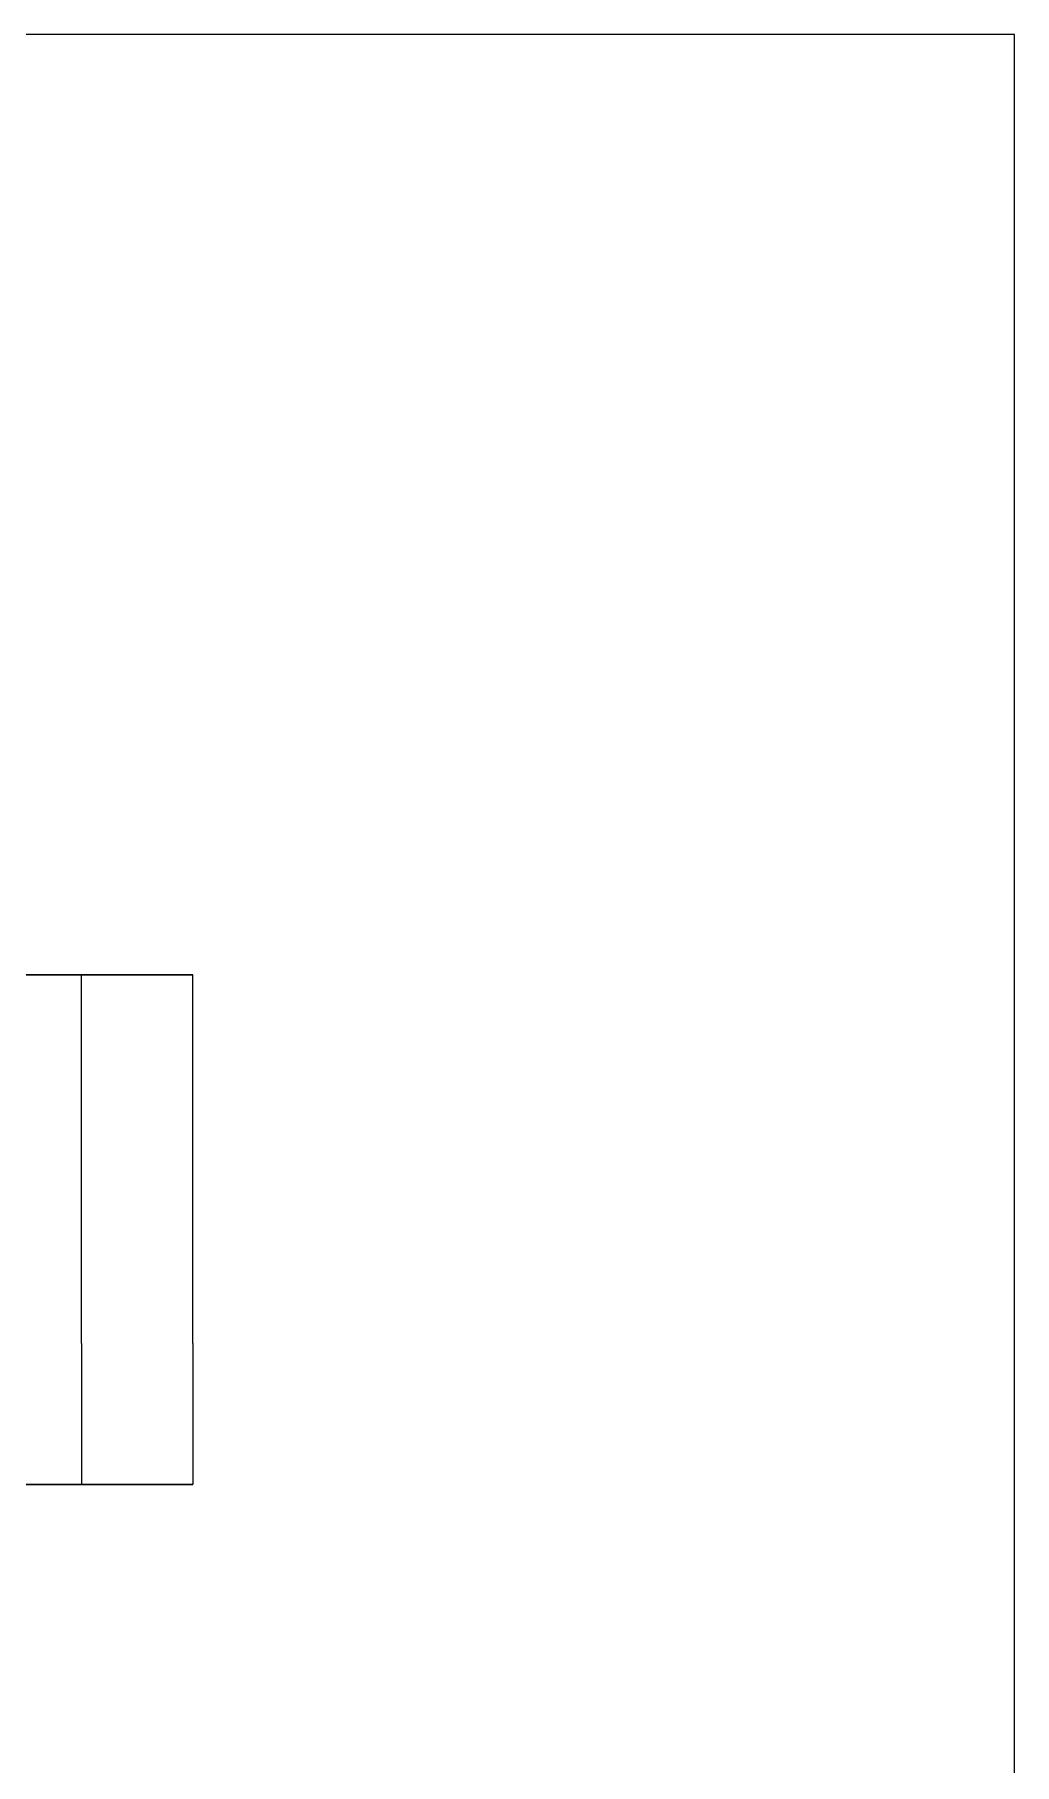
# Model space of a CAD drawing. Header units: millimetres. Extents: x 23 to 350, y -193 to 153.
# Drawn here: x 323.07 to 349.99, y 105.32 to 152.82 of the extents above; entities that cross this region are included whole.
import ezdxf

# ---------------------------------------------------------------- set-up
doc = ezdxf.new("R2010")
doc.units = ezdxf.units.MM
for name, color, linetype in [('BORDER', 7, 'Continuous'), ('HIDDEN', 8, 'Continuous'), ('VISIBLE', 7, 'Continuous')]:
    doc.layers.add(name, color=color, linetype=linetype)

msp = doc.modelspace()

# ---------------------------------------------------------------- linework, layer by layer
at = {"layer": 'BORDER'}
msp.add_lwpolyline([(22.671, -193.05), (349.991, -193.05), (349.991, 152.824), (22.671, 152.824)], close=True, dxfattribs=at)
at = {"layer": 'HIDDEN'}
for points in [[(322.435, 127), (323.445, 127)], [(323.482, 127), (322.77, 127)], [(324, 127), (322.99, 127)], [(323.445, 127), (323.74, 127)], [(324, 127), (323.482, 127)], [(324.965, 127), (324, 127)], [(324.295, 127), (324, 127)], [(324.359, 127), (324.295, 127)], [(325.828, 127), (324.965, 127)], [(326.54, 127), (325.828, 127)], [(327.058, 127), (326.54, 127)], [(327.353, 127), (327.058, 127)], [(327.417, 127), (327.353, 127)], [(322.435, 113), (323.445, 113)], [(323.482, 113), (322.77, 113)], [(324, 113), (322.99, 113)], [(323.445, 113), (323.74, 113)], [(324, 113), (323.482, 113)], [(324.965, 113), (324, 113)], [(324.295, 113), (324, 113)], [(324.359, 113), (324.295, 113)], [(325.828, 113), (324.965, 113)], [(326.54, 113), (325.828, 113)], [(327.058, 113), (326.54, 113)], [(327.353, 113), (327.058, 113)], [(327.417, 113), (327.353, 113)]]:
    msp.add_lwpolyline(points, dxfattribs=at)
at = {"layer": 'VISIBLE'}
for points in [[(322.31, 127), (323.111, 127)], [(323.111, 127), (323.74, 127)], [(323.74, 127), (324.442, 127)], [(323.74, 127), (324.161, 127)], [(324.161, 127), (324.35, 127)], [(324.35, 127), (324.359, 127)], [(324.359, 116.874), (324.359, 127)], [(324.442, 127), (325.368, 127)], [(325.368, 127), (326.169, 127)], [(326.169, 127), (326.798, 127)], [(326.798, 127), (327.219, 127)], [(327.219, 127), (327.408, 127)], [(327.408, 127), (327.417, 127)], [(327.417, 116.874), (327.417, 127)], [(324.359, 116.874), (324.359, 113)], [(327.417, 116.874), (327.417, 113)], [(322.31, 113), (323.111, 113)], [(323.111, 113), (323.74, 113)], [(323.74, 113), (324.442, 113)], [(323.74, 113), (324.161, 113)], [(324.161, 113), (324.35, 113)], [(324.35, 113), (324.359, 113)], [(324.442, 113), (325.368, 113)], [(325.368, 113), (326.169, 113)], [(326.169, 113), (326.798, 113)], [(326.798, 113), (327.219, 113)], [(327.219, 113), (327.408, 113)], [(327.408, 113), (327.417, 113)]]:
    msp.add_lwpolyline(points, dxfattribs=at)

doc.saveas('drawing.dxf')
